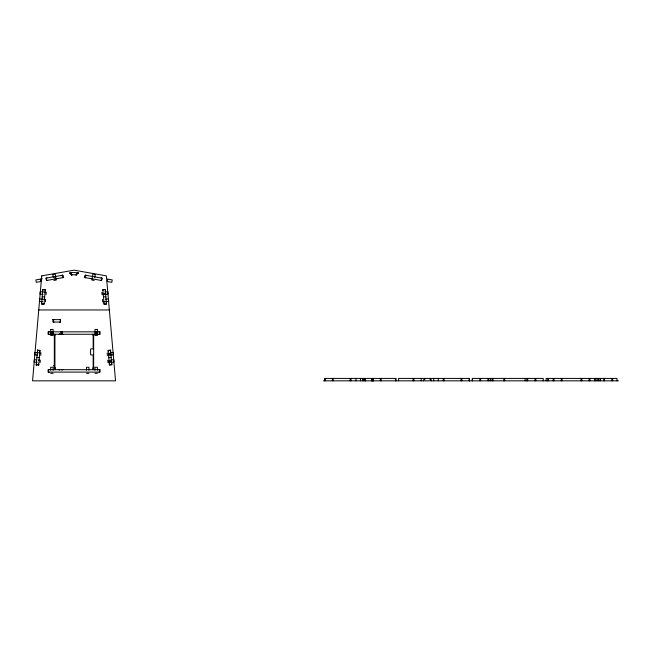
<?xml version="1.0" encoding="UTF-8"?>
<svg xmlns="http://www.w3.org/2000/svg" width="651" height="651" viewBox="0 0 651 651"><rect width="100%" height="100%" fill="white"/><g stroke="black" fill="none" stroke-linecap="round" stroke-linejoin="round"><path stroke-width="0.98" d="M50.688 370.289L50.688 367.262L53.113 367.262L53.113 370.289M72.269 274.934L71.415 274.934L71.415 273.721L70.202 273.721L70.202 272.509L78.315 272.688L78.315 273.542L76.68 273.721L76.68 274.934L75.825 274.934M86.51 370.289L86.51 367.262L88.935 367.262L88.935 370.289M93.654 369.687L93.654 334.264M431.279 380.835L431.279 379.623L430.067 379.623L430.067 378.41M469.452 378.41L469.452 380.835L469.452 378.41L398.575 378.41L398.575 380.835M472.349 378.41L472.349 380.835L472.349 378.41L543.227 378.41L543.227 380.835M36.204 365.553L37.563 349.961M38.637 365.496L39.955 350.441L39.101 350.368M45.301 289.345L43.999 304.188L43.145 304.115M40.102 362.607L40.313 360.198L38.303 360.019M40.736 355.373L40.948 352.964L34.918 352.435L34.706 354.844L37.717 355.112M45.415 301.885L45.627 299.468L39.597 298.939L39.386 301.356L42.405 301.616M46.05 294.651L46.262 292.234L40.232 291.713L40.02 294.122L43.031 294.382M61.886 333.678L62.122 334.329L62.895 334.264M61.869 370.061L62.895 369.687M85.753 277.717C84.093 278.53 84.866 273.998 86.176 275.332M94.753 277.456L95.282 274.478L92.898 274.063L91.848 280.02L94.232 280.443M55.506 334.264L54.928 336.534L54.928 367.408L55.506 369.687M92.588 369.687L93.166 367.408L93.166 354.998L90.627 354.828L90.57 349.375L91.018 348.79L93.166 348.944L93.166 336.534L92.588 334.264M62.341 277.717L63.18 277.57L63.033 276.724M46.367 279.67L46.514 280.508L47.36 280.361M62.911 276.032L62.765 275.186L61.918 275.332M110.629 351.084L110.556 350.23L109.702 350.311M109.335 364.055L109.409 364.91L110.263 364.837M105.316 290.362L105.242 289.508L104.388 289.581M104.022 303.333L104.095 304.188L104.949 304.115M54.041 319.641L53.187 319.641L53.187 320.495M60.445 320.495L60.445 319.641L59.591 319.641M92.947 368.043L93.809 366.912M99.823 370.541L99.823 369.687L98.968 369.687M71.415 274.071L71.244 274.559M53.187 321.203L53.187 322.066L54.041 322.066M48.272 333.41L48.272 334.264L49.126 334.264M48.272 371.249L48.272 372.103L49.126 372.103M99.823 332.694L99.823 331.839L98.968 331.839M45.188 290.574L45.269 289.719L44.414 289.646M41.664 303.122L41.591 303.976L42.437 304.05M38.393 350.311L37.538 350.23L37.465 351.084M37.831 364.837L38.686 364.91L38.759 364.055M39.882 351.296L39.955 350.441L37.538 350.23M36.35 363.852L36.277 364.698L37.131 364.772M85.061 276.724L84.915 277.57M101.857 278.97L102.004 278.123L101.157 277.977M58.769 369.687L59.794 370.061M42.348 278.783L35.862 279.93L36.285 282.314L40.826 281.509L40.403 279.124M63.448 277.521L46.514 280.508L46.091 278.123L46.937 277.977M53.87 280.443L56.246 280.02L55.197 274.063L52.812 274.478L53.341 277.456M70.202 272.509L69.6 273.119L70.202 273.721M104.852 291.974L107.863 291.713L108.074 294.122L102.052 294.651L101.841 292.234M103.175 293.691L105.592 293.479M103.46 296.954L105.877 296.742M105.486 299.208L108.497 298.939L108.709 301.356L102.679 301.885L102.467 299.468M110.165 352.696L113.176 352.435L113.388 354.844L107.358 355.373L107.155 352.964M108.432 353.705L110.841 353.501M108.489 354.413L110.906 354.201M108.774 357.676L111.191 357.464M110.8 359.93L113.811 359.669L114.023 362.078L107.993 362.607L107.781 360.198M109.059 360.939L111.476 360.727M109.124 361.647L111.533 361.435M38.751 309.957L109.344 309.957M52.454 319.641L60.445 319.641L60.445 322.066L59.591 322.066M50.688 373.316L53.113 373.316M86.51 373.316L88.935 373.316M94.989 373.316L97.406 373.316M323.352 380.835L618.45 380.835M45.269 289.719L42.852 289.508L42.779 290.362M42.217 296.742L44.634 296.954M36.912 357.464L39.32 357.676M36.293 359.84L34.283 359.669L34.072 362.078L37.091 362.338M36.277 364.698L38.686 364.91M84.337 277.464L101.58 280.508L101.727 279.67M103.68 289.646L102.834 289.719L102.907 290.574M105.657 304.05L106.512 303.976L106.43 303.122M108.994 350.368L108.147 350.441L108.221 351.296M110.971 364.772L111.817 364.698L111.744 363.852M98.968 334.264L99.823 334.264L99.823 333.41M58.769 334.264L59.493 334.362L59.778 333.678M49.126 331.839L48.272 331.839L48.272 332.694M49.126 369.687L48.272 369.687L48.272 370.541M98.968 372.103L99.823 372.103L99.823 371.249M46.245 278.97L46.091 278.123L62.765 275.186L63.18 277.57M43.707 289.581L42.852 289.508L41.591 303.976L43.999 304.188L44.073 303.333M100.742 280.361L101.58 280.508L102.004 278.123L85.338 275.186L85.183 276.032M60.445 321.203L60.445 322.066L53.187 322.066L53.187 319.641M76.68 274.071L76.68 274.934L71.26 274.657M55.148 368.043L53.683 365.455M71.073 273.721L71.358 275.308M54.774 276.594L55.197 278.978M617.002 380.835L617.002 378.41L546.124 378.41L546.124 380.835M612.648 378.41L612.648 380.835M611.794 378.41L611.794 380.835M604.527 378.41L604.527 380.835M603.672 378.41L603.672 380.835M600.531 378.41L600.531 380.835M599.026 378.41L599.026 380.835M598.163 378.41L598.163 380.835M596.959 378.41L596.959 380.835M595.388 378.41L595.388 380.835M594.534 378.41L594.534 380.835M589.944 378.41L589.944 380.835M589.09 378.41L589.09 380.835M581.831 378.41L581.831 380.835M580.977 378.41L580.977 380.835M562.114 378.41L562.114 380.835M561.252 378.41L561.252 380.835M553.993 378.41L553.993 380.835M553.138 378.41L553.138 380.835M548.549 378.41L548.549 380.835M547.694 378.41L547.694 380.835M535.797 378.41L535.797 380.835M534.943 378.41L534.943 380.835M527.676 378.41L527.676 380.835M526.822 378.41L526.822 380.835M525.137 378.41L525.137 380.835M504.688 378.41L504.688 380.835M503.833 378.41L503.833 380.835M492.937 378.41L492.937 380.835M492.083 378.41L492.083 380.835M490.439 378.41L490.439 380.835M488.755 378.41L488.755 380.835M487.892 378.41L487.892 380.835M480.633 378.41L480.633 380.835M479.779 378.41L479.779 380.835M469.176 378.41L469.176 380.835M461.868 378.41L461.868 380.835M461.006 378.41L461.006 380.835M444.088 378.41L444.088 380.835M443.225 378.41L443.225 380.835M438.31 378.41L438.31 380.835M433.696 378.41L433.696 380.835M424.802 378.41L424.802 379.623L423.589 379.623L423.589 380.835M421.173 378.41L421.173 380.835M413.914 378.41L413.914 380.835M413.051 378.41L413.051 380.835M395.946 380.835L395.946 378.41L324.8 378.41L324.8 380.835M395.67 378.41L395.67 380.835M381.201 378.41L381.201 380.835M380.339 378.41L380.339 380.835M372.706 378.41L372.706 380.835M364.519 378.41L364.519 380.835M363.665 378.41L363.665 380.835M362.599 378.41L362.599 380.835M360.556 378.41L360.556 380.835M355.942 378.41L355.942 380.835M351.027 378.41L351.027 380.835M350.165 378.41L350.165 380.835M333.247 378.41L333.247 380.835M332.384 378.41L332.384 380.835M325.077 378.41L325.077 380.835M97.406 370.289L97.406 367.262L94.989 367.262L94.989 370.289M96.551 331.839L96.551 334.264M95.843 331.839L95.843 334.264M77.892 272.509L77.892 273.721M62.406 331.839L62.406 334.264M61.739 331.839L61.739 334.264M60.991 331.839L60.991 334.264M54.318 334.264L54.318 369.687M53.113 331.839L53.113 334.264M52.259 331.839L52.259 334.264M51.543 331.839L51.543 334.264M50.688 331.839L50.688 334.264M50.688 329.422L50.688 335.468L53.113 335.468L53.113 329.422L50.688 329.422M365.48 378.41L365.48 380.835L365.48 378.41M371.534 378.41L371.534 380.835L371.534 378.41M372.982 378.41L372.982 380.835L372.982 378.41M373.08 378.41L373.08 380.835L373.08 378.41M41.729 275.869L32.55 380.835L115.544 380.835L106.365 275.869L74.051 270.165L41.729 275.869M107.692 279.124L107.269 281.509L111.809 282.314L112.232 279.93L107.692 279.124M105.242 289.508L102.834 289.719L104.095 304.188L106.512 303.976L105.242 289.508M110.556 350.23L108.147 350.441L109.409 364.91L111.817 364.698L110.556 350.23M97.406 329.422L94.989 329.422L94.989 335.468L97.406 335.468L97.406 329.422M99.823 331.839L48.272 331.839L48.272 334.264L99.823 334.264L99.823 331.839M99.823 369.687L48.272 369.687L48.272 372.103L99.823 372.103L99.823 369.687"/></g></svg>
